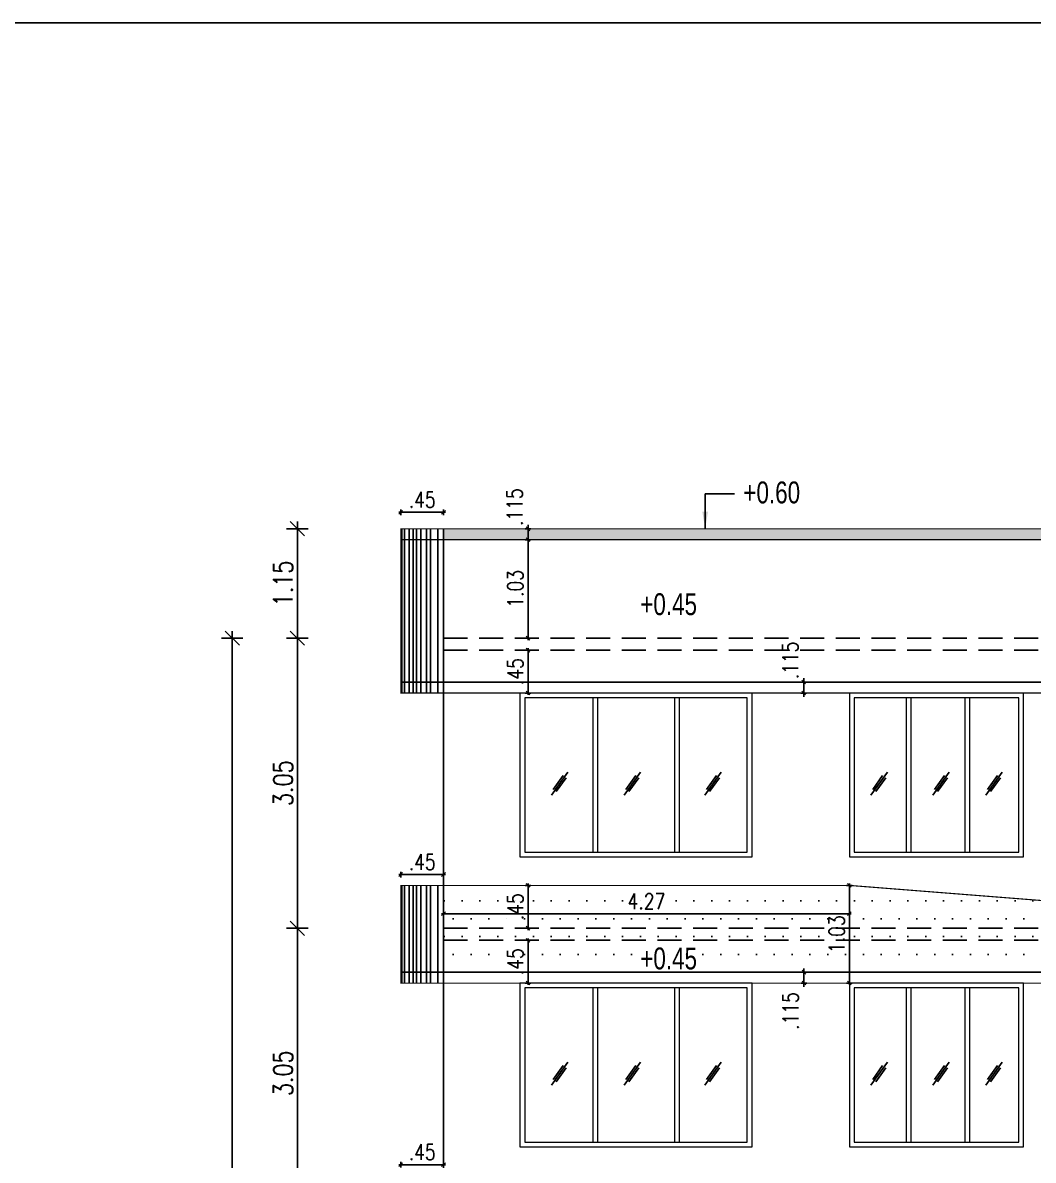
# Model space of a CAD drawing. Header units: inches. Extents: x 14331 to 14549, y 2557 to 2714.
# Drawn here: x 14450.79 to 14461.41, y 2685.1 to 2697.06 of the extents above; entities that cross this region are included whole.
import ezdxf
from ezdxf.enums import TextEntityAlignment as Align

# ---------------------------------------------------------------- set-up
doc = ezdxf.new("R2010")
doc.units = ezdxf.units.IN
doc.header["$LTSCALE"] = 0.25
doc.header["$MEASUREMENT"] = 0
doc.header["$PDMODE"] = 35
doc.linetypes.add('1', pattern=[0])
doc.linetypes.add('DASHEDX2', pattern=[1.5, 1, -0.5])
for name, color, linetype in [('dim-details', 7, 'Continuous'), ('ELE.PROJ.', 1, 'Continuous'), ('GLASS WINDOW', 251, '1'), ('hatch', 251, 'Continuous'), ('proj-internal', 1, 'DASHEDX2'), ('wall', 7, 'Continuous'), ('walls', 7, 'Continuous'), ('WORK TEX', 6, 'Continuous'), ('WORKING DIM', 7, 'Continuous')]:
    doc.layers.add(name, color=color, linetype=linetype)
doc.layers.add('WINDOW', color=106, linetype='Continuous', lineweight=13)
doc.styles.add('ARIAL', font='TIMES_0.TTF')
doc.styles.add('ARL', font='swisscl_0.ttf')
doc.styles.add('romans', font='romans.shx', dxfattribs={"width": 0.8})
doc.dimstyles.new('121', dxfattribs={"dimscale": 0.1, "dimtxt": 1.65, "dimasz": 0.2, "dimexe": 0.03125, "dimexo": 0.25, "dimgap": 0.5, "dimtad": 1, "dimzin": 4, "dimdsep": 46, "dimtxsty": 'romans', "dimblk1": 'MINITICK', "dimblk2": 'MINITICK', "dimsah": 1, "dimcen": 1, "dimse1": 1, "dimse2": 1, "dimclrd": 252, "dimclre": 256, "dimclrt": 7, "dimadec": 3, "dimazin": 0, "dimtfac": 0.8, "dimtix": 1, "dimtmove": 2, "dimatfit": 3, "dimfxl": 0, "dimtolj": 1, "dimtzin": 3, "dimarcsym": 0})
doc.dimstyles.new('DFSGSG', dxfattribs={"dimtxt": 0.23, "dimasz": 0.18, "dimexe": 0.18, "dimexo": 0.0625, "dimgap": 0.09, "dimtad": 1, "dimzin": 0, "dimdsep": 46, "dimtxsty": 'ARIAL', "dimcen": 0.09, "dimse1": 1, "dimse2": 1, "dimaunit": 1, "dimadec": 0, "dimazin": 0, "dimtfac": 1, "dimtix": 1, "dimtofl": 0, "dimtmove": 0, "dimatfit": 3, "dimfxl": 0, "dimtolj": 1, "dimtzin": 0, "dimarcsym": 0})
doc.dimstyles.new('minitick-100', dxfattribs={"dimscale": 0.1, "dimtxt": 2, "dimasz": 0.75, "dimexe": 0.03125, "dimexo": 0.25, "dimgap": 0.5, "dimtad": 1, "dimzin": 4, "dimdsep": 46, "dimtxsty": 'romans', "dimblk1": 'MINITICK', "dimblk2": 'MINITICK', "dimsah": 1, "dimcen": 1, "dimse1": 1, "dimse2": 1, "dimclrd": 252, "dimclre": 256, "dimclrt": 256, "dimadec": 3, "dimazin": 0, "dimtfac": 0.8, "dimtix": 1, "dimtmove": 2, "dimatfit": 3, "dimfxl": 0, "dimtolj": 1, "dimtzin": 3, "dimarcsym": 0})

# ---------------------------------------------------------------- blocks, each defined once
blk = doc.blocks.new('MINITICK')
at = {"color": 7}
for p, q in [((1, 1), (-1, -1)), ((-1, 0), (1, 0)), ((0, -1.5), (0, 1.5))]:
    blk.add_line(p, q, dxfattribs=at)
blk = doc.blocks.new('*D1664')
at = {"layer": 'Defpoints', "color": 0, "transparency": 16777216}
for p in [(14454.761, 2685.05), (14454.761, 2684.941), (14455.211, 2684.941)]:
    blk.add_point(p, dxfattribs=at)
at = {"layer": 'WORKING DIM', "color": 252, "lineweight": -2, "transparency": 16777216}
blk.add_line((14455.191, 2685.05), (14454.781, 2685.05), dxfattribs=at)
at = {"layer": 'WORKING DIM', "color": 252, "lineweight": -2, "transparency": 16777216, "xscale": 0.02, "yscale": 0.02, "zscale": 0.02, "rotation": 180}
blk.add_blockref('MINITICK', (14454.761, 2685.05), dxfattribs=at)
at = {"layer": 'WORKING DIM', "color": 252, "lineweight": -2, "transparency": 16777216, "xscale": 0.02, "yscale": 0.02, "zscale": 0.02}
blk.add_blockref('MINITICK', (14455.211, 2685.05), dxfattribs=at)
at = {"layer": 'WORKING DIM', "color": 7, "transparency": 16777216, "insert": (14454.986, 2685.183), "char_height": 0.165, "attachment_point": 5, "style": 'romans'}
blk.add_mtext('\\A1;.45', dxfattribs=at)
blk = doc.blocks.new('*D1677')
at = {"layer": 'Defpoints', "color": 0, "transparency": 16777216}
for p in [(14454.761, 2688.101), (14454.761, 2687.991), (14455.211, 2687.991)]:
    blk.add_point(p, dxfattribs=at)
at = {"layer": 'WORKING DIM', "color": 252, "lineweight": -2, "transparency": 16777216}
blk.add_line((14455.191, 2688.101), (14454.781, 2688.101), dxfattribs=at)
at = {"layer": 'WORKING DIM', "color": 252, "lineweight": -2, "transparency": 16777216, "xscale": 0.02, "yscale": 0.02, "zscale": 0.02, "rotation": 180}
blk.add_blockref('MINITICK', (14454.761, 2688.101), dxfattribs=at)
at = {"layer": 'WORKING DIM', "color": 252, "lineweight": -2, "transparency": 16777216, "xscale": 0.02, "yscale": 0.02, "zscale": 0.02}
blk.add_blockref('MINITICK', (14455.211, 2688.101), dxfattribs=at)
at = {"layer": 'WORKING DIM', "color": 7, "transparency": 16777216, "insert": (14454.986, 2688.233), "char_height": 0.165, "attachment_point": 5, "style": 'romans'}
blk.add_mtext('\\A1;.45', dxfattribs=at)
blk = doc.blocks.new('*D1680')
at = {"layer": 'Defpoints', "color": 0, "transparency": 16777216}
for p in [(14455.877, 2687.987), (14456.099, 2687.987), (14455.877, 2687.537)]:
    blk.add_point(p, dxfattribs=at)
at = {"layer": 'WORKING DIM', "color": 252, "lineweight": -2, "transparency": 16777216}
blk.add_line((14456.099, 2687.557), (14456.099, 2687.967), dxfattribs=at)
at = {"layer": 'WORKING DIM', "color": 252, "lineweight": -2, "transparency": 16777216, "xscale": 0.02, "yscale": 0.02, "zscale": 0.02}
for p, rotation in [((14456.099, 2687.987), 90), ((14456.099, 2687.537), 270)]:
    blk.add_blockref('MINITICK', p, dxfattribs=dict(at, rotation=rotation))
at = {"layer": 'WORKING DIM', "color": 7, "transparency": 16777216, "insert": (14455.966, 2687.762), "char_height": 0.165, "attachment_point": 5, "rotation": 90, "style": 'romans'}
blk.add_mtext('\\A1;.45', dxfattribs=at)
blk = doc.blocks.new('*D1681')
at = {"layer": 'Defpoints', "color": 0, "transparency": 16777216}
for p in [(14456.39, 2687.41), (14456.099, 2686.96), (14456.39, 2686.96)]:
    blk.add_point(p, dxfattribs=at)
at = {"layer": 'WORKING DIM', "color": 252, "lineweight": -2, "transparency": 16777216}
blk.add_line((14456.099, 2687.39), (14456.099, 2686.98), dxfattribs=at)
at = {"layer": 'WORKING DIM', "color": 252, "lineweight": -2, "transparency": 16777216, "xscale": 0.02, "yscale": 0.02, "zscale": 0.02}
for p, rotation in [((14456.099, 2687.41), 90), ((14456.099, 2686.96), 270)]:
    blk.add_blockref('MINITICK', p, dxfattribs=dict(at, rotation=rotation))
at = {"layer": 'WORKING DIM', "color": 7, "transparency": 16777216, "insert": (14455.966, 2687.185), "char_height": 0.165, "attachment_point": 5, "rotation": 90, "style": 'romans'}
blk.add_mtext('\\A1;.45', dxfattribs=at)
blk = doc.blocks.new('*D1685')
at = {"layer": 'Defpoints', "color": 0, "transparency": 16777216}
for p in [(14459.477, 2687.987), (14459.477, 2686.96), (14459.477, 2686.96)]:
    blk.add_point(p, dxfattribs=at)
at = {"layer": 'WORKING DIM', "color": 252, "lineweight": -2, "transparency": 16777216}
blk.add_line((14459.477, 2687.967), (14459.477, 2686.98), dxfattribs=at)
at = {"layer": 'WORKING DIM', "color": 252, "lineweight": -2, "transparency": 16777216, "xscale": 0.02, "yscale": 0.02, "zscale": 0.02}
for p, rotation in [((14459.477, 2687.987), 90), ((14459.477, 2686.96), 270)]:
    blk.add_blockref('MINITICK', p, dxfattribs=dict(at, rotation=rotation))
at = {"layer": 'WORKING DIM', "color": 7, "transparency": 16777216, "insert": (14459.345, 2687.474), "char_height": 0.165, "attachment_point": 5, "rotation": 90, "style": 'romans'}
blk.add_mtext('\\A1;1.03', dxfattribs=at)
blk = doc.blocks.new('*D1686')
at = {"layer": 'Defpoints', "color": 0, "transparency": 16777216}
for p in [(14455.211, 2687.991), (14459.477, 2687.987), (14459.477, 2687.689)]:
    blk.add_point(p, dxfattribs=at)
at = {"layer": 'WORKING DIM', "color": 252, "lineweight": -2, "transparency": 16777216}
blk.add_line((14455.231, 2687.689), (14459.457, 2687.689), dxfattribs=at)
at = {"layer": 'WORKING DIM', "color": 252, "lineweight": -2, "transparency": 16777216, "xscale": 0.02, "yscale": 0.02, "zscale": 0.02, "rotation": 180}
blk.add_blockref('MINITICK', (14455.211, 2687.689), dxfattribs=at)
at = {"layer": 'WORKING DIM', "color": 252, "lineweight": -2, "transparency": 16777216, "xscale": 0.02, "yscale": 0.02, "zscale": 0.02}
blk.add_blockref('MINITICK', (14459.477, 2687.689), dxfattribs=at)
at = {"layer": 'WORKING DIM', "color": 7, "transparency": 16777216, "insert": (14457.344, 2687.821), "char_height": 0.165, "attachment_point": 5, "style": 'romans'}
blk.add_mtext('\\A1;4.27', dxfattribs=at)
blk = doc.blocks.new('*D1690')
at = {"layer": 'Defpoints', "color": 0, "transparency": 16777216}
for p in [(14454.761, 2691.91), (14454.761, 2691.041), (14455.211, 2691.041)]:
    blk.add_point(p, dxfattribs=at)
at = {"layer": 'WORKING DIM', "color": 252, "lineweight": -2, "transparency": 16777216}
blk.add_line((14455.191, 2691.91), (14454.781, 2691.91), dxfattribs=at)
at = {"layer": 'WORKING DIM', "color": 252, "lineweight": -2, "transparency": 16777216, "xscale": 0.02, "yscale": 0.02, "zscale": 0.02, "rotation": 180}
blk.add_blockref('MINITICK', (14454.761, 2691.91), dxfattribs=at)
at = {"layer": 'WORKING DIM', "color": 252, "lineweight": -2, "transparency": 16777216, "xscale": 0.02, "yscale": 0.02, "zscale": 0.02}
blk.add_blockref('MINITICK', (14455.211, 2691.91), dxfattribs=at)
at = {"layer": 'WORKING DIM', "color": 7, "transparency": 16777216, "insert": (14454.986, 2692.042), "char_height": 0.165, "attachment_point": 5, "style": 'romans'}
blk.add_mtext('\\A1;.45', dxfattribs=at)
blk = doc.blocks.new('*D1691')
at = {"layer": 'Defpoints', "color": 0, "transparency": 16777216}
for p in [(14456.39, 2690.46), (14456.099, 2690.01), (14456.39, 2690.01)]:
    blk.add_point(p, dxfattribs=at)
at = {"layer": 'WORKING DIM', "color": 252, "lineweight": -2, "transparency": 16777216}
blk.add_line((14456.099, 2690.44), (14456.099, 2690.03), dxfattribs=at)
at = {"layer": 'WORKING DIM', "color": 252, "lineweight": -2, "transparency": 16777216, "xscale": 0.02, "yscale": 0.02, "zscale": 0.02}
for p, rotation in [((14456.099, 2690.46), 90), ((14456.099, 2690.01), 270)]:
    blk.add_blockref('MINITICK', p, dxfattribs=dict(at, rotation=rotation))
at = {"layer": 'WORKING DIM', "color": 7, "transparency": 16777216, "insert": (14455.966, 2690.235), "char_height": 0.165, "attachment_point": 5, "rotation": 90, "style": 'romans'}
blk.add_mtext('\\A1;.45', dxfattribs=at)
blk = doc.blocks.new('*D1694')
at = {"layer": 'Defpoints', "color": 0, "transparency": 16777216}
for p in [(14455.958, 2691.622), (14456.099, 2691.622), (14455.958, 2690.587)]:
    blk.add_point(p, dxfattribs=at)
at = {"layer": 'WORKING DIM', "color": 252, "lineweight": -2, "transparency": 16777216}
blk.add_line((14456.099, 2690.607), (14456.099, 2691.602), dxfattribs=at)
at = {"layer": 'WORKING DIM', "color": 252, "lineweight": -2, "transparency": 16777216, "xscale": 0.02, "yscale": 0.02, "zscale": 0.02}
for p, rotation in [((14456.099, 2691.622), 90), ((14456.099, 2690.587), 270)]:
    blk.add_blockref('MINITICK', p, dxfattribs=dict(at, rotation=rotation))
at = {"layer": 'WORKING DIM', "color": 7, "transparency": 16777216, "insert": (14455.966, 2691.105), "char_height": 0.165, "attachment_point": 5, "rotation": 90, "style": 'romans'}
blk.add_mtext('\\A1;1.03', dxfattribs=at)
blk = doc.blocks.new('*D1695')
at = {"layer": 'Defpoints', "color": 0, "transparency": 16777216}
for p in [(14456.099, 2691.737), (14456.298, 2691.737), (14456.298, 2691.622)]:
    blk.add_point(p, dxfattribs=at)
at = {"layer": 'WORKING DIM', "color": 252, "lineweight": -2, "transparency": 16777216}
for p, q in [((14456.099, 2691.757), (14456.099, 2691.777)), ((14456.099, 2691.622), (14456.099, 2691.737)), ((14456.099, 2691.602), (14456.099, 2691.582))]:
    blk.add_line(p, q, dxfattribs=at)
at = {"layer": 'WORKING DIM', "color": 252, "lineweight": -2, "transparency": 16777216, "xscale": 0.02, "yscale": 0.02, "zscale": 0.02}
for p, rotation in [((14456.099, 2691.737), 270), ((14456.099, 2691.622), 90)]:
    blk.add_blockref('MINITICK', p, dxfattribs=dict(at, rotation=rotation))
at = {"layer": 'WORKING DIM', "color": 7, "transparency": 16777216, "insert": (14455.959, 2691.964), "char_height": 0.165, "attachment_point": 5, "rotation": 90, "style": 'romans'}
blk.add_mtext('\\A1;.115', dxfattribs=at)
blk = doc.blocks.new('*D1699')
at = {"layer": 'Defpoints', "color": 0, "transparency": 16777216}
for p in [(14458.997, 2690.125), (14459.196, 2690.125), (14459.196, 2690.01)]:
    blk.add_point(p, dxfattribs=at)
at = {"layer": 'WORKING DIM', "color": 252, "lineweight": -2, "transparency": 16777216}
for p, q in [((14458.997, 2690.145), (14458.997, 2690.165)), ((14458.997, 2690.01), (14458.997, 2690.125)), ((14458.997, 2689.99), (14458.997, 2689.97))]:
    blk.add_line(p, q, dxfattribs=at)
at = {"layer": 'WORKING DIM', "color": 252, "lineweight": -2, "transparency": 16777216, "xscale": 0.02, "yscale": 0.02, "zscale": 0.02}
for p, rotation in [((14458.997, 2690.125), 270), ((14458.997, 2690.01), 90)]:
    blk.add_blockref('MINITICK', p, dxfattribs=dict(at, rotation=rotation))
at = {"layer": 'WORKING DIM', "color": 7, "transparency": 16777216, "insert": (14458.857, 2690.352), "char_height": 0.165, "attachment_point": 5, "rotation": 90, "style": 'romans'}
blk.add_mtext('\\A1;.115', dxfattribs=at)
blk = doc.blocks.new('*D1744')
at = {"layer": 'Defpoints', "color": 0, "transparency": 16777216}
for p in [(14459, 2687.075), (14459.2, 2687.075), (14459.2, 2686.96)]:
    blk.add_point(p, dxfattribs=at)
at = {"layer": 'WORKING DIM', "color": 252, "lineweight": -2, "transparency": 16777216}
for p, q in [((14459, 2687.095), (14459, 2687.115)), ((14459, 2686.96), (14459, 2687.075)), ((14459, 2686.94), (14459, 2686.92))]:
    blk.add_line(p, q, dxfattribs=at)
at = {"layer": 'WORKING DIM', "color": 252, "lineweight": -2, "transparency": 16777216, "xscale": 0.02, "yscale": 0.02, "zscale": 0.02}
for p, rotation in [((14459, 2687.075), 270), ((14459, 2686.96), 90)]:
    blk.add_blockref('MINITICK', p, dxfattribs=dict(at, rotation=rotation))
at = {"layer": 'WORKING DIM', "color": 7, "transparency": 16777216, "insert": (14458.86, 2686.666), "char_height": 0.165, "attachment_point": 5, "rotation": 90, "style": 'romans'}
blk.add_mtext('\\A1;.115', dxfattribs=at)
blk = doc.blocks.new('*D1773')
at = {"layer": 'Defpoints', "color": 0, "transparency": 16777216}
for p in [(14453.674, 2687.537), (14455.67, 2687.537), (14455.67, 2684.487)]:
    blk.add_point(p, dxfattribs=at)
at = {"layer": 'dim-details', "color": 252, "lineweight": -2, "transparency": 16777216}
blk.add_line((14453.674, 2684.562), (14453.674, 2687.462), dxfattribs=at)
at = {"layer": 'dim-details', "color": 252, "lineweight": -2, "transparency": 16777216, "xscale": 0.07500000000000001, "yscale": 0.07500000000000001, "zscale": 0.07500000000000001}
for p, rotation in [((14453.674, 2687.537), 90), ((14453.674, 2684.487), 270)]:
    blk.add_blockref('MINITICK', p, dxfattribs=dict(at, rotation=rotation))
at = {"layer": 'dim-details', "transparency": 16777216, "insert": (14453.524, 2686.012), "char_height": 0.2, "attachment_point": 5, "rotation": 90, "style": 'romans'}
blk.add_mtext('\\A1;3.05', dxfattribs=at)
blk = doc.blocks.new('*D1774')
at = {"layer": 'Defpoints', "color": 0, "transparency": 16777216}
for p in [(14453.674, 2690.587), (14455.67, 2690.587), (14455.67, 2687.537)]:
    blk.add_point(p, dxfattribs=at)
at = {"layer": 'dim-details', "color": 252, "lineweight": -2, "transparency": 16777216}
blk.add_line((14453.674, 2687.612), (14453.674, 2690.512), dxfattribs=at)
at = {"layer": 'dim-details', "color": 252, "lineweight": -2, "transparency": 16777216, "xscale": 0.07500000000000001, "yscale": 0.07500000000000001, "zscale": 0.07500000000000001}
for p, rotation in [((14453.674, 2690.587), 90), ((14453.674, 2687.537), 270)]:
    blk.add_blockref('MINITICK', p, dxfattribs=dict(at, rotation=rotation))
at = {"layer": 'dim-details', "transparency": 16777216, "insert": (14453.524, 2689.062), "char_height": 0.2, "attachment_point": 5, "rotation": 90, "style": 'romans'}
blk.add_mtext('\\A1;3.05', dxfattribs=at)
blk = doc.blocks.new('*D1775')
at = {"layer": 'Defpoints', "color": 0, "transparency": 16777216}
for p in [(14453.674, 2691.737), (14455.483, 2691.737), (14455.572, 2690.587)]:
    blk.add_point(p, dxfattribs=at)
at = {"layer": 'dim-details', "color": 252, "lineweight": -2, "transparency": 16777216}
blk.add_line((14453.674, 2690.662), (14453.674, 2691.662), dxfattribs=at)
at = {"layer": 'dim-details', "color": 252, "lineweight": -2, "transparency": 16777216, "xscale": 0.07500000000000001, "yscale": 0.07500000000000001, "zscale": 0.07500000000000001}
for p, rotation in [((14453.674, 2691.737), 90), ((14453.674, 2690.587), 270)]:
    blk.add_blockref('MINITICK', p, dxfattribs=dict(at, rotation=rotation))
at = {"layer": 'dim-details', "transparency": 16777216, "insert": (14453.524, 2691.162), "char_height": 0.2, "attachment_point": 5, "rotation": 90, "style": 'romans'}
blk.add_mtext('\\A1;1.15', dxfattribs=at)
blk = doc.blocks.new('*D1776')
at = {"layer": 'Defpoints', "color": 0, "transparency": 16777216}
for p in [(14452.99, 2690.587), (14456.261, 2690.587), (14454.711, 2650.61)]:
    blk.add_point(p, dxfattribs=at)
at = {"layer": 'dim-details', "color": 252, "lineweight": -2, "transparency": 16777216}
blk.add_line((14452.99, 2650.685), (14452.99, 2690.512), dxfattribs=at)
at = {"layer": 'dim-details', "color": 252, "lineweight": -2, "transparency": 16777216, "xscale": 0.07500000000000001, "yscale": 0.07500000000000001, "zscale": 0.07500000000000001}
for p, rotation in [((14452.99, 2690.587), 90), ((14452.99, 2650.61), 270)]:
    blk.add_blockref('MINITICK', p, dxfattribs=dict(at, rotation=rotation))
at = {"layer": 'dim-details', "transparency": 16777216, "insert": (14452.84, 2670.599), "char_height": 0.2, "attachment_point": 5, "rotation": 90, "style": 'romans'}
blk.add_mtext('\\A1;39.98', dxfattribs=at)

msp = doc.modelspace()

# ---------------------------------------------------------------- hatches: boundary and pattern name
at = {"layer": 'hatch', "true_color": 0xc7b399}
h = msp.add_hatch(dxfattribs=at)
h.set_pattern_fill('DOTS', color=253, scale=0.5)
h.set_pattern_definition([(0, (-168.427594, 17.274314), (0.015625, 0.03125), [0, -0.03125])])
h.paths.add_polyline_path([(14455.211, 2691.737), (14465.196, 2691.737), (14465.196, 2691.622), (14455.211, 2691.622)])
h = msp.add_hatch(dxfattribs=at)
h.set_pattern_fill('DOTS', color=253, scale=3)
h.set_pattern_definition([(0, (-426.09427, 50.82431), (0.09375, 0.1875), [0, -0.1875])])
h.paths.add_polyline_path([(14459.477, 2687.987), (14455.211, 2687.987), (14455.211, 2686.96), (14465.196, 2686.96), (14465.196, 2687.537)])

# ---------------------------------------------------------------- linework, layer by layer
at = {"layer": 'ELE.PROJ.', "color": 8}
for p, q in [((14454.773, 2691.737), (14454.773, 2690.01)), ((14454.802, 2691.737), (14454.802, 2690.01)), ((14454.851, 2691.737), (14454.851, 2690.01)), ((14454.892, 2691.737), (14454.892, 2690.01)), ((14454.925, 2691.737), (14454.925, 2690.01)), ((14454.972, 2691.737), (14454.972, 2690.01)), ((14455.033, 2691.737), (14455.033, 2690.01)), ((14455.073, 2691.737), (14455.073, 2690.01)), ((14455.151, 2691.737), (14455.151, 2690.01)), ((14454.773, 2687.991), (14454.773, 2686.96)), ((14454.802, 2687.991), (14454.802, 2686.96)), ((14454.851, 2687.991), (14454.851, 2686.96)), ((14454.892, 2687.991), (14454.892, 2686.96)), ((14454.925, 2687.991), (14454.925, 2686.96)), ((14454.972, 2687.991), (14454.972, 2686.96)), ((14455.033, 2687.991), (14455.033, 2686.96)), ((14455.073, 2687.991), (14455.073, 2686.96)), ((14455.151, 2687.991), (14455.151, 2686.96))]:
    msp.add_line(p, q, dxfattribs=at)
at = {"layer": 'ELE.PROJ.'}
for p, q in [((14465.196, 2690.125), (14454.761, 2690.125)), ((14465.196, 2687.075), (14454.761, 2687.075))]:
    msp.add_line(p, q, dxfattribs=at)
at = {"layer": 'ELE.PROJ.', "const_width": 0.012}
for points in [[(14454.761, 2690.01), (14465.196, 2690.01), (14465.196, 2691.737), (14454.761, 2691.737)], [(14454.761, 2687.987), (14459.477, 2687.987), (14465.196, 2687.537), (14465.196, 2686.96), (14454.761, 2686.96)]]:
    msp.add_lwpolyline(points, close=True, dxfattribs=at)
msp.add_lwpolyline([(14454.761, 2691.622), (14465.196, 2691.622)], dxfattribs=at)
at = {"layer": 'GLASS WINDOW', "color": 4, "ltscale": 200}
for p, q in [((14456.519, 2689.178), (14456.346, 2688.937)), ((14456.469, 2689.142), (14456.364, 2688.996)), ((14456.501, 2689.119), (14456.396, 2688.973)), ((14457.282, 2689.178), (14457.109, 2688.937)), ((14457.232, 2689.142), (14457.127, 2688.996)), ((14457.264, 2689.119), (14457.159, 2688.973)), ((14458.13, 2689.178), (14457.956, 2688.937)), ((14458.079, 2689.142), (14457.974, 2688.996)), ((14458.112, 2689.119), (14458.007, 2688.973)), ((14459.877, 2689.178), (14459.704, 2688.937)), ((14459.827, 2689.142), (14459.722, 2688.996)), ((14459.859, 2689.119), (14459.754, 2688.973)), ((14460.527, 2689.178), (14460.354, 2688.937)), ((14460.477, 2689.142), (14460.372, 2688.996)), ((14460.509, 2689.119), (14460.404, 2688.973)), ((14461.085, 2689.178), (14460.911, 2688.937)), ((14461.034, 2689.142), (14460.929, 2688.996)), ((14461.066, 2689.119), (14460.961, 2688.973)), ((14456.519, 2686.128), (14456.346, 2685.887)), ((14457.282, 2686.128), (14457.109, 2685.887)), ((14458.13, 2686.128), (14457.956, 2685.887)), ((14459.877, 2686.128), (14459.704, 2685.887)), ((14460.527, 2686.128), (14460.354, 2685.887)), ((14461.085, 2686.128), (14460.911, 2685.887)), ((14456.469, 2686.092), (14456.364, 2685.946)), ((14456.501, 2686.069), (14456.396, 2685.923)), ((14457.232, 2686.092), (14457.127, 2685.946)), ((14457.264, 2686.069), (14457.159, 2685.923)), ((14458.079, 2686.092), (14457.974, 2685.946)), ((14458.112, 2686.069), (14458.007, 2685.923)), ((14459.827, 2686.092), (14459.722, 2685.946)), ((14459.859, 2686.069), (14459.754, 2685.923)), ((14460.477, 2686.092), (14460.372, 2685.946)), ((14460.509, 2686.069), (14460.404, 2685.923)), ((14461.034, 2686.092), (14460.929, 2685.946)), ((14461.066, 2686.069), (14460.961, 2685.923))]:
    msp.add_line(p, q, dxfattribs=at)
at = {"layer": 'proj-internal', "color": 251}
for p, q in [((14455.211, 2690.587), (14477.048, 2690.587)), ((14455.211, 2690.46), (14477.048, 2690.46)), ((14455.211, 2687.537), (14477.048, 2687.537)), ((14455.211, 2687.41), (14477.048, 2687.41))]:
    msp.add_line(p, q, dxfattribs=at)
at = {"layer": 'wall'}
msp.add_line((14455.211, 2650.61), (14455.211, 2691.737), dxfattribs=at)
msp.add_lwpolyline([(14485.564, 2697.058), (14447.396, 2697.058), (14447.396, 2643.083), (14485.564, 2643.083)], close=True, dxfattribs=at)
at = {"layer": 'WINDOW'}
for p, q in [((14456.78, 2689.96), (14456.78, 2688.337)), ((14456.83, 2689.96), (14456.83, 2688.337)), ((14457.639, 2689.96), (14457.639, 2688.337)), ((14457.689, 2689.96), (14457.689, 2688.337)), ((14460.073, 2689.96), (14460.073, 2688.337)), ((14460.123, 2689.96), (14460.123, 2688.337)), ((14460.69, 2689.96), (14460.69, 2688.337)), ((14460.74, 2689.96), (14460.74, 2688.337)), ((14456.78, 2686.91), (14456.78, 2685.287)), ((14456.83, 2686.91), (14456.83, 2685.287)), ((14457.639, 2686.91), (14457.639, 2685.287)), ((14457.689, 2686.91), (14457.689, 2685.287)), ((14460.073, 2686.91), (14460.073, 2685.287)), ((14460.123, 2686.91), (14460.123, 2685.287)), ((14460.69, 2686.91), (14460.69, 2685.287)), ((14460.74, 2686.91), (14460.74, 2685.287))]:
    msp.add_line(p, q, dxfattribs=at)
for points in [[(14456.014, 2688.287), (14458.454, 2688.287), (14458.454, 2690.01), (14456.014, 2690.01)], [(14456.064, 2688.337), (14458.404, 2688.337), (14458.404, 2689.96), (14456.064, 2689.96)], [(14459.477, 2688.287), (14461.309, 2688.287), (14461.309, 2690.01), (14459.477, 2690.01)], [(14459.527, 2688.337), (14461.259, 2688.337), (14461.259, 2689.96), (14459.527, 2689.96)], [(14456.014, 2685.237), (14458.454, 2685.237), (14458.454, 2686.96), (14456.014, 2686.96)], [(14459.477, 2685.237), (14461.309, 2685.237), (14461.309, 2686.96), (14459.477, 2686.96)], [(14456.064, 2685.287), (14458.404, 2685.287), (14458.404, 2686.91), (14456.064, 2686.91)], [(14459.527, 2685.287), (14461.259, 2685.287), (14461.259, 2686.91), (14459.527, 2686.91)]]:
    msp.add_lwpolyline(points, close=True, dxfattribs=at)

# ---------------------------------------------------------------- texts
at = {"layer": 'WORK TEX', "color": 7, "style": 'ARL'}
for s, p in [('+0.60', (14458.661, 2692.119)), ('+0.45 ', (14457.61, 2690.944)), ('+0.45 ', (14457.61, 2687.219))]:
    msp.add_text(s, height=0.23, dxfattribs=at).set_placement(p, align=Align.MIDDLE_CENTER)

# ---------------------------------------------------------------- dimensions: what is measured, and where the dimension line sits
at = {"layer": 'dim-details'}
for base, p1, p2, picture, middle in [((14453.674, 2691.737), (14455.572, 2690.587), (14455.483, 2691.737), '*D1775', (14453.524, 2691.162)), ((14452.99, 2690.587), (14454.711, 2650.61), (14456.261, 2690.587), '*D1776', (14452.84, 2670.599)), ((14453.674, 2690.587), (14455.67, 2687.537), (14455.67, 2690.587), '*D1774', (14453.524, 2689.062)), ((14453.674, 2687.537), (14455.67, 2684.487), (14455.67, 2687.537), '*D1773', (14453.524, 2686.012))]:
    dim = msp.add_linear_dim(base=base, p1=p1, p2=p2, angle=90, dimstyle='minitick-100', dxfattribs=at)
    dim.commit()
    dim.dimension.update_dxf_attribs({"geometry": picture, "text_midpoint": middle})
at = {"layer": 'WORKING DIM'}
for base, p1, p2, angle, picture, middle in [((14454.761, 2691.91), (14455.211, 2691.041), (14454.761, 2691.041), 180, '*D1690', (14454.986, 2692.042)), ((14456.0985, 2691.622), (14455.95768, 2690.58703), (14455.95768, 2691.622), 90, '*D1694', (14455.966, 2691.10452)), ((14456.099, 2690.01), (14456.39, 2690.46), (14456.39, 2690.01), 90, '*D1691', (14455.966, 2690.235)), ((14454.761, 2688.101), (14455.211, 2687.991), (14454.761, 2687.991), 180, '*D1677', (14454.986, 2688.233)), ((14456.099, 2687.987), (14455.877, 2687.537), (14455.877, 2687.987), 90, '*D1680', (14455.966, 2687.762)), ((14459.477, 2686.96), (14459.477, 2687.987), (14459.477, 2686.96), 90, '*D1685', (14459.345, 2687.474)), ((14456.099, 2686.96), (14456.39, 2687.41), (14456.39, 2686.96), 90, '*D1681', (14455.966, 2687.185)), ((14454.761, 2685.05), (14455.211, 2684.941), (14454.761, 2684.941), 180, '*D1664', (14454.986, 2685.183))]:
    dim = msp.add_linear_dim(base=base, p1=p1, p2=p2, angle=angle, dimstyle='121', override={"dimfxl": 0.18, "dimfxlon": 1}, dxfattribs=at)
    dim.commit()
    dim.dimension.update_dxf_attribs({"geometry": picture, "text_midpoint": middle})
for base, p1, p2, picture, middle in [((14456.099, 2691.737), (14456.298, 2691.622), (14456.298, 2691.737), '*D1695', (14455.959, 2691.964)), ((14458.997, 2690.125), (14459.196, 2690.01), (14459.196, 2690.125), '*D1699', (14458.857, 2690.352)), ((14459, 2687.075), (14459.2, 2686.96), (14459.2, 2687.075), '*D1744', (14458.86, 2686.666))]:
    dim = msp.add_linear_dim(base=base, p1=p1, p2=p2, angle=90, text='.115', dimstyle='121', override={"dimfxl": 0.18, "dimfxlon": 1}, dxfattribs=at)
    dim.commit()
    dim.dimension.update_dxf_attribs({"geometry": picture, "text_midpoint": middle, "dimtype": 160})
dim = msp.add_linear_dim(base=(14459.477, 2687.689), p1=(14455.211, 2687.991), p2=(14459.477, 2687.987), dimstyle='121', override={"dimfxl": 0.18, "dimfxlon": 1}, dxfattribs=at)
dim.commit()
dim.dimension.update_dxf_attribs({"geometry": '*D1686', "text_midpoint": (14457.344, 2687.821)})

# ---------------------------------------------------------------- leaders
at = {"layer": 'walls'}
msp.add_leader([(14457.961, 2691.737), (14457.961, 2692.106), (14458.27, 2692.106)], dimstyle='DFSGSG', override={"dimgap": 0.09, "dimtad": 0, "dimarcsym": 1}, dxfattribs=at)

doc.saveas('drawing.dxf')
